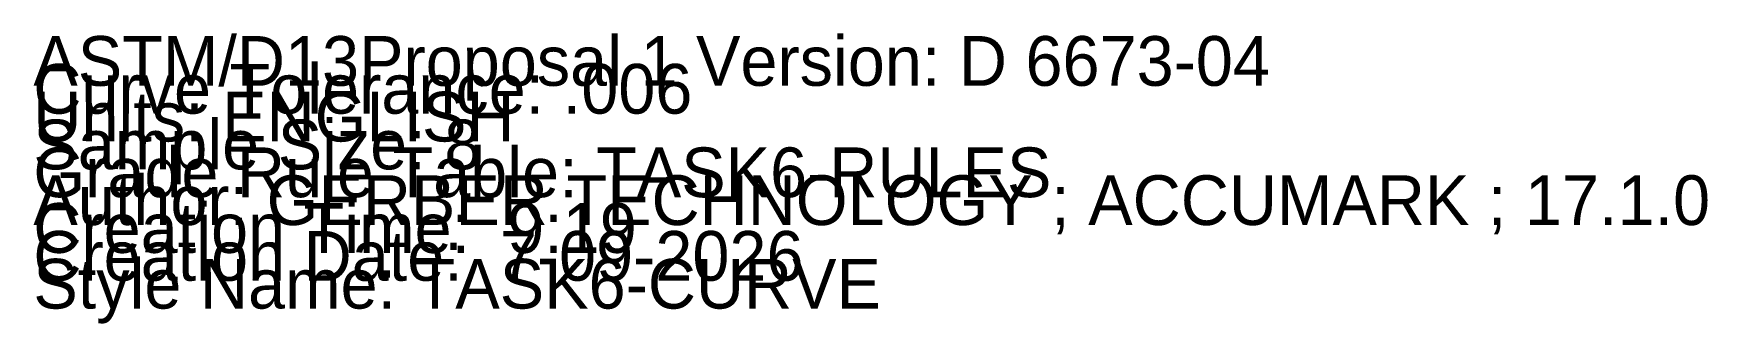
# Model space of a CAD drawing. Extents: x 0 to 50.7, y -4.5 to 10.9.
# Drawn here: x 0 to 8.4, y -0.08 to 1.38 of the extents above; entities outside this region: 1.
import ezdxf

# ---------------------------------------------------------------- set-up
doc = ezdxf.new("R2010")
doc.units = 0

# ---------------------------------------------------------------- blocks, each defined once
blk = doc.blocks.new('TASK6-CURVE_8')
at = {"layer": '1'}
for points in [[(35.3358, 3.2405), (35.5979, 5.231), (35.9138, 6.159), (36.3662, 7.0859), (37.563, 8.6516), (37.5884, 8.6788), (39.1812, 9.901), (40.0425, 10.3257), (41.0361, 10.6693), (43.0267, 10.9314)], [(43.0267, 10.9314), (45.0173, 10.6693), (45.9129, 10.3655), (46.8722, 9.901), (48.4356, 8.7061), (48.465, 8.6788), (49.6872, 7.0859), (50.1241, 6.1977), (50.4555, 5.231), (50.7176, 3.2405)], [(43.0267, -4.4504), (41.0361, -4.1884), (40.0425, -3.8448), (39.1812, -3.42), (37.5884, -2.1978), (37.563, -2.1706), (36.3662, -0.605), (35.9138, 0.322), (35.5979, 1.2499), (35.3358, 3.2405)], [(50.7176, 3.2405), (50.4555, 1.2499), (49.6872, -0.605), (48.465, -2.1978), (48.4356, -2.2252), (46.8722, -3.42), (45.0173, -4.1884), (43.0267, -4.4504)]]:
    blk.add_lwpolyline(points, dxfattribs=at)
at = {"layer": '2'}
for p in [(35.3358, 3.2405), (39.1812, 3.2405), (46.8722, 3.2405)]:
    blk.add_point(p, dxfattribs=at)
at = {"layer": '3'}
for p in [(43.0267, 10.9314), (43.0267, 10.9314), (41.0361, 10.6693), (45.0173, 10.6693), (45.9129, 10.3655), (40.0425, 10.3257), (39.1812, 9.901), (46.8722, 9.901), (37.5884, 8.6788), (48.4356, 8.7061), (48.465, 8.6788), (37.563, 8.6516), (36.3662, 7.0859), (49.6872, 7.0859), (35.9138, 6.159), (50.1241, 6.1977), (35.5979, 5.231), (50.4555, 5.231), (35.3358, 3.2405), (35.3358, 3.2405), (50.7176, 3.2405), (50.7176, 3.2405), (35.5979, 1.2499), (50.4555, 1.2499), (35.9138, 0.322), (36.3662, -0.605), (49.6872, -0.605), (37.563, -2.1706), (37.5884, -2.1978), (48.4356, -2.2252), (48.465, -2.1978), (39.1812, -3.42), (46.8722, -3.42), (40.0425, -3.8448), (41.0361, -4.1884), (45.0173, -4.1884), (43.0267, -4.4504), (43.0267, -4.4504)]:
    blk.add_point(p, dxfattribs=at)
at = {"layer": '5'}
blk.add_line((39.1812, 3.2405), (46.8722, 3.2405), dxfattribs=at)
at = {"layer": '7'}
blk.add_line((39.1812, 3.2405), (46.8722, 3.2405), dxfattribs=at)
at = {"layer": '84'}
for points in [[(35.3358, 3.2405), (35.3573, 3.7424), (35.4109, 4.2422), (35.4915, 4.739), (35.5979, 5.231), (35.7374, 5.7009), (35.9138, 6.159), (36.1218, 6.6318), (36.2384, 6.8619), (36.3662, 7.0859), (36.6412, 7.4945), (36.9356, 7.8898), (37.243, 8.2759), (37.563, 8.6516), (37.5884, 8.6788), (37.9649, 9.0119), (38.3581, 9.3253), (38.7626, 9.6233), (39.1812, 9.901), (39.6032, 10.1301), (40.0425, 10.3257), (40.5328, 10.5175), (41.0361, 10.6693), (41.528, 10.7763), (42.0248, 10.8569), (42.5247, 10.9102), (43.0267, 10.9314)], [(43.0267, 10.9314), (43.5286, 10.9098), (44.0284, 10.8562), (44.5253, 10.7756), (45.0173, 10.6693), (45.4707, 10.535), (45.9129, 10.3655), (46.4022, 10.1522), (46.6404, 10.0325), (46.8722, 9.901), (47.2803, 9.6266), (47.6749, 9.3326), (48.0603, 9.0255), (48.4356, 8.7061), (48.465, 8.6788), (48.7984, 8.3026), (49.1119, 7.9094), (49.4098, 7.5047), (49.6872, 7.0859), (49.9231, 6.6508), (50.1241, 6.1977), (50.3092, 5.7206), (50.4555, 5.231), (50.5622, 4.7391), (50.6428, 4.2423), (50.6958, 3.7424), (50.7176, 3.2405)], [(43.0267, -4.4504), (42.5247, -4.4288), (42.0248, -4.3759), (41.528, -4.2954), (41.0361, -4.1884), (40.5328, -4.0366), (40.0425, -3.8448), (39.6032, -3.6492), (39.1812, -3.42), (38.7626, -3.1423), (38.3581, -2.8443), (37.9649, -2.5309), (37.5884, -2.1978), (37.563, -2.1706), (37.243, -1.7949), (36.9356, -1.4088), (36.6412, -1.0136), (36.3662, -0.605), (36.2384, -0.381), (36.1218, -0.1508), (35.9138, 0.322), (35.7374, 0.78), (35.5979, 1.2499), (35.4914, 1.7419), (35.4109, 2.2387), (35.3573, 2.7386), (35.3358, 3.2405)], [(50.7176, 3.2405), (50.7005, 2.7376), (50.6502, 2.2368), (50.5687, 1.7402), (50.4555, 1.2499), (50.3083, 0.7687), (50.1307, 0.2979), (49.924, -0.161), (49.6872, -0.605), (49.4156, -1.0273), (49.1185, -1.4324), (48.802, -1.8238), (48.465, -2.1978), (48.4356, -2.2252), (48.0625, -2.5481), (47.6786, -2.8578), (47.2835, -3.1509), (46.8722, -3.42), (46.4284, -3.6571), (45.9692, -3.8633), (45.4984, -4.0411), (45.0173, -4.1884), (44.527, -4.3016), (44.0304, -4.3831), (43.5296, -4.4333), (43.0267, -4.4504)]]:
    blk.add_lwpolyline(points, dxfattribs=at)
at = {"layer": '1'}
for s, p in [('SIZE: 8', (43.0267, 3.8005)), ('CATEGORY: TASK6-CURVE', (43.0267, 3.6605)), ('ANNOTATION: CIRCLE', (43.0267, 3.5205)), ('Quantity: 1,0', (43.0267, 3.3805)), ('Piece Name: TASK6-CURVE', (43.0267, 3.2405))]:
    blk.add_text(s, height=0.25, dxfattribs=at).set_placement(p)

msp = doc.modelspace()

# ---------------------------------------------------------------- block references
at = {"layer": '1'}
msp.add_blockref('TASK6-CURVE_8', (0, 0), dxfattribs=at)

# ---------------------------------------------------------------- texts
for s, p in [('ASTM/D13Proposal 1 Version: D 6673-04', (0, 1.12)), ('Curve Tolerance: .006', (0, 0.98)), ('Units: ENGLISH', (0, 0.84)), ('Sample Size: 8', (0, 0.7)), ('Grade Rule Table: TASK6-RULES', (0, 0.56)), ('Author: GERBER TECHNOLOGY ; ACCUMARK ; 17.1.0', (0, 0.42)), ('Creation Time:  9:19', (0, 0.28)), ('Creation Date:  7-09-2026', (0, 0.14)), ('Style Name: TASK6-CURVE', (0, 0))]:
    msp.add_text(s, height=0.25, dxfattribs=at).set_placement(p)

doc.saveas('drawing.dxf')
